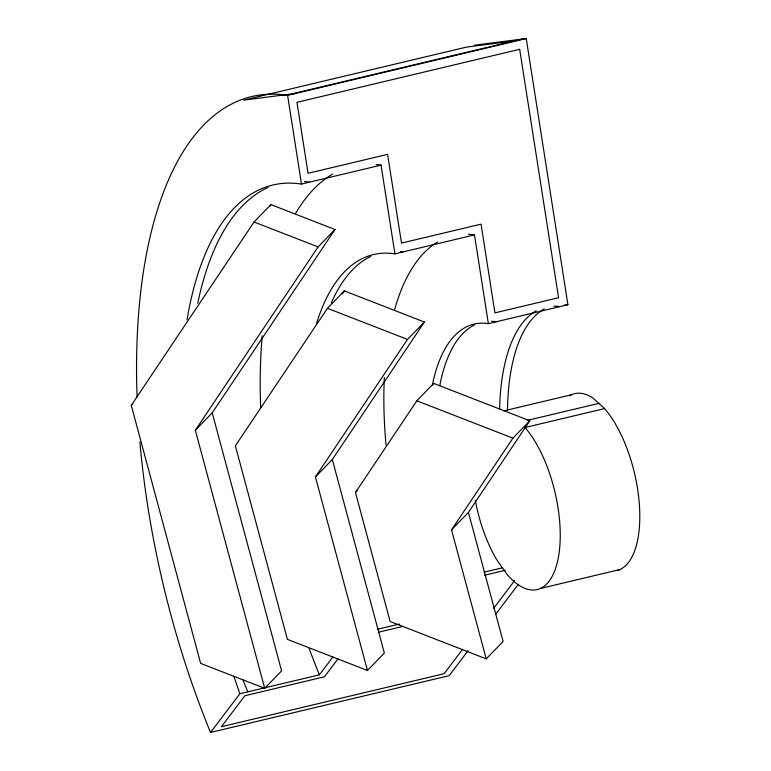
<?xml version="1.0" encoding="UTF-8"?>
<svg xmlns="http://www.w3.org/2000/svg" width="771" height="771" viewBox="0 0 771 771"><rect width="100%" height="100%" fill="white"/><g stroke="black" fill="none" stroke-linecap="round" stroke-linejoin="round"><path stroke-width="1.16" d="M264.713 688.301L200.662 663.407L131.282 405.373L254.045 222.009L270.939 204.614L334.99 229.507L212.218 412.861L195.333 430.266L264.713 688.301L281.608 670.905L212.218 412.861M269.609 206.609L270.939 204.614M195.333 430.266L318.095 246.903L334.99 229.507M327.434 308.304L235.367 445.821L287.4 639.352L367.459 670.471L384.353 653.076L332.32 459.545L424.387 322.018L344.329 290.908L327.434 308.304L407.502 339.423L424.387 322.018M342.324 293.896L344.329 290.908M367.459 670.471L315.426 476.941L407.502 339.423M486.222 658.858L390.145 621.522L355.46 492.496L416.841 400.814L433.726 383.418L529.802 420.764L468.421 512.436L451.527 529.841L486.222 658.858L503.116 641.462L468.421 512.436M432.396 385.413L433.726 383.418M451.527 529.841L512.917 438.159L529.802 420.764M139.898 442.024A454.765 199.149 76.6 0 0 210.55 732.45L239.848 693.746L319.396 674.818L332.976 656.882M337.997 658.858L324.418 676.793L244.879 695.721L221.431 726.687L444.163 673.681L462.629 649.288M493.652 608.319L514.633 580.602M468.093 650.685L449.185 675.656L210.55 732.45M495.695 614.227L518.208 584.495M131.282 405.373L132.891 403.715M315.426 476.941L332.32 459.545M355.46 492.496L357.069 490.838M291.592 93.956L522.275 39.061M137.093 397.171A454.765 199.149 76.6 0 1 287.602 95.344L526.236 38.55L567.909 304.709L488.371 323.637A181.908 79.664 76.6 0 0 432.579 383.862M187.025 319.82A363.806 159.318 76.6 0 1 301.49 184.067L381.038 165.129L394.935 253.852A272.857 119.486 76.6 0 0 316.361 324.109M394.935 253.852L474.473 234.924L488.371 323.637M503.598 410.904L571.446 394.762M527.499 420.349L598.855 403.368M617.773 570.357A90.949 39.832 76.6 0 0 639.226 502.721A90.949 39.832 76.6 0 0 604.589 408.582L525.051 427.51A90.949 39.832 76.6 0 1 559.341 551.101A90.949 39.832 76.6 0 1 507.251 574.646L496.379 559.197A90.949 39.832 76.6 0 1 475.293 500.34M484.015 572.188L502.528 567.784M484.554 575.233L505.381 570.27M540.404 588.466L619.942 569.538M377.433 629.281L399.378 624.057M378.291 632.249L402.857 626.399M474.444 45.21L526.236 38.55M514.315 40.95L466.484 47.098L243.761 100.114L295.563 93.445M563.948 305.22L567.909 304.709M254.045 222.009L318.095 246.903M416.841 400.814L512.917 438.159M604.589 408.582L593.111 398.144A90.949 39.832 76.6 0 0 569.557 395.745M233.854 676.186L239.848 693.746M287.602 95.344L301.49 184.067M319.396 674.818A363.806 159.318 76.6 0 1 309.2 648.613M260.665 407.512A363.806 159.318 76.6 0 1 262.198 335.751M295.659 213.288A363.806 159.318 76.6 0 1 332.658 174.053M376.094 164.512A363.806 159.318 76.6 0 1 381.038 165.129M386.049 445.098A272.857 119.486 76.6 0 1 384.353 377.511M394.665 309.441A272.857 119.486 76.6 0 1 437.552 241.988M468.479 234.288A272.857 119.486 76.6 0 1 474.473 234.924M331.405 302.81A272.857 119.486 76.6 0 1 370.822 256.415M400.477 251.635A272.857 119.486 76.6 0 1 402.886 251.963M247.809 691.857A363.806 159.318 76.6 0 1 243.048 680.012M197.733 303.254A363.806 159.318 76.6 0 1 268.009 187.498M304.506 181.551A363.806 159.318 76.6 0 1 309.45 182.168M439.817 385.539A181.908 79.664 76.6 0 1 474.599 324.88M491.522 321.285A181.908 79.664 76.6 0 1 496.322 321.748M499.608 409.488A181.908 79.664 76.6 0 1 536.259 310.78M553.973 306.126A181.908 79.664 76.6 0 1 559.958 306.607M507.52 410.027A181.908 79.664 76.6 0 1 544.21 308.892M519.673 49.315L296.951 102.321L308.063 173.302L387.601 154.364L401.498 243.087L481.046 224.159L494.934 312.872L558.57 297.731L519.673 49.315"/></g></svg>
